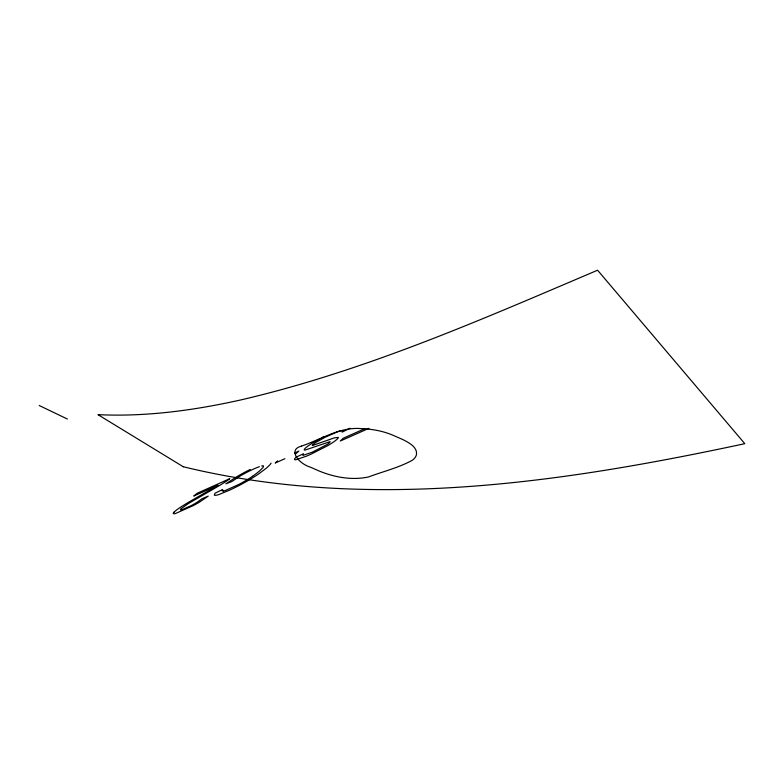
<?xml version="1.0" encoding="UTF-8"?>
<svg xmlns="http://www.w3.org/2000/svg" width="784" height="784" viewBox="0 0 784 784"><rect width="100%" height="100%" fill="white"/><g stroke="black" fill="none" stroke-linecap="round" stroke-linejoin="round"><path stroke-width="1.18" d="M349.997 428.221L342.089 432.151L342.696 430.465L339.629 431.043A23.275 3.146 -28.1 0 0 337.218 431.886L324.958 437.325L315.05 442.901A9.624 1.284 -28.1 0 0 313.375 444.146L312.434 445.077A8.693 1.156 -28.1 0 0 312.375 445.547L334.268 437.884L338.237 437.394A15.817 2.176 -28.1 0 1 338.012 438.227L336.561 439.706A17.669 2.43 -28.1 0 1 333.817 441.804L331.005 443.666A17.248 2.372 -28.1 0 1 327.653 445.704L311.052 454.152A43.845 5.909 -28.1 0 1 306.544 456.131L295.686 459.806A18.669 2.548 -28.2 0 1 294.706 459.659L294.568 459.512A20.668 2.822 -28.2 0 1 294.706 458.767L296.136 457.141L303.506 453.75L302.869 455.426L312.346 452.152L327.193 444.44A8.634 1.186 -28.1 0 0 329.006 443.117L330.074 442A7.742 1.068 -28.1 0 0 329.946 441.666L304.976 450.104A16.121 2.156 -28.1 0 1 304.29 449.889A16.346 2.185 -28.1 0 1 304.398 449.261L304.907 448.615A19.855 2.656 -28.1 0 1 306.299 447.331A18.179 2.43 -28.1 0 1 308.347 445.763L312.052 443.293A19.149 2.558 -28.1 0 1 315.433 441.245L319.215 439.109M295.695 453.897L298.88 451.065L294.578 452.985M277.644 460.884L275.194 463.03L284.906 458.699M252.536 476.28L250.302 477.789A19.639 2.558 -28.7 0 1 243.216 482.062L242.511 482.464A18.669 2.43 -28.7 0 1 238.885 484.414L225.273 490.519A15.739 2.048 -28.7 0 1 223.293 491.039M321.95 437.648L323.371 436.913M250.272 469.44L247.303 470.929A25.558 3.293 -28.6 0 0 239.443 475.192A25.108 3.234 -28.6 0 0 236.572 476.868L225.88 483.826L231.711 481.592L240.237 475.986A17.17 2.215 -28.6 0 1 242.354 474.761A18.052 2.323 -28.6 0 1 248.067 471.684L252.36 469.606A24.627 3.185 -28.6 0 1 254.379 468.695A22.138 2.862 -28.6 0 1 259.396 466.686M364.923 428.632L343.245 438.236L340.295 441.02L368.96 428.338M301.517 446.116C287.395 449.555 298.586 463.648 310.415 467.176L319.333 471.076C334.67 477.348 351.967 480.465 368.353 476.995C382.876 471.566 398.38 467.842 412.051 460.424C414.011 459.081 415.804 457.239 416.392 454.877C417.735 447.929 410.493 443.293 402.564 439.452M301.615 446.076C321.156 439.403 340.021 426.614 361.581 428.632C372.322 429.083 383.111 431.024 393.029 435.267L402.437 439.393M223.293 491.039L222.127 490.804L222.646 489.49L214.992 493.234L214.355 495.096A24.961 3.254 -28.7 0 0 216.482 495.184A24.686 3.214 -28.7 0 0 219.089 494.469L229.839 490.049A33.251 4.312 -28.7 0 0 241.933 484.002L242.883 483.483A27.362 3.567 -28.7 0 0 251.938 478.269L255.3 476.153A32.957 4.283 -28.7 0 0 258.465 474.055L265.747 468.626A52.626 6.752 -28.8 0 0 267.315 467.284A46.148 5.939 -28.7 0 0 271.078 463.138M183.368 466.774C368.176 511.785 561.579 482.895 744.8 443.685L597.584 270.215C481.209 319.725 364.413 371.185 240.786 399.938C193.991 410.365 145.961 416.97 97.941 414.648L183.299 466.764M67.365 419.028L39.2 405.504M261.699 466A17.522 2.264 -28.6 0 1 263.463 465.882L263.13 467.411L259.533 470.959A40.337 5.184 -28.7 0 1 252.536 476.28M173.97 512.246L173.744 512.491A16.876 2.136 -29 0 0 173.244 513.412L173.803 513.775A17.885 2.274 -29 0 0 175.43 513.54L193.413 505.533A18.12 2.303 -29 0 0 196.764 503.681A17.189 2.185 -29 0 0 199.949 501.789L208.221 496.125L202.145 498.673L197.539 501.976A11.319 1.441 -29 0 1 194.981 503.534A11.603 1.48 -29 0 1 191.149 505.651L182.662 509.463A11.564 1.47 -29 0 1 180.781 509.865A12.573 1.597 -29 0 1 180.555 509.816L180.487 509.767A10.672 1.352 -29 0 1 180.849 508.924L187.993 503.828A28.195 3.626 -29 0 1 189.924 502.642L206.515 493.038A127.733 14.475 -28.9 0 0 209.318 491.441L218.922 485.855A29.439 3.606 -28.8 0 0 226.762 480.935A14.2 1.764 -28.8 0 0 229.8 478.661L197.156 493.283L193.756 496.037L217.972 485.208A26.127 3.195 -28.8 0 1 213.493 487.913A23.628 2.891 -28.8 0 1 212.787 488.334L188.846 502.093A46.501 6.027 -29 0 0 187.072 503.142L181.29 506.729A20.766 2.636 -29 0 0 180.153 507.473A20.296 2.577 -29 0 0 175.694 510.688A21.031 2.675 -29 0 0 174.891 511.374L173.97 512.246"/></g></svg>
